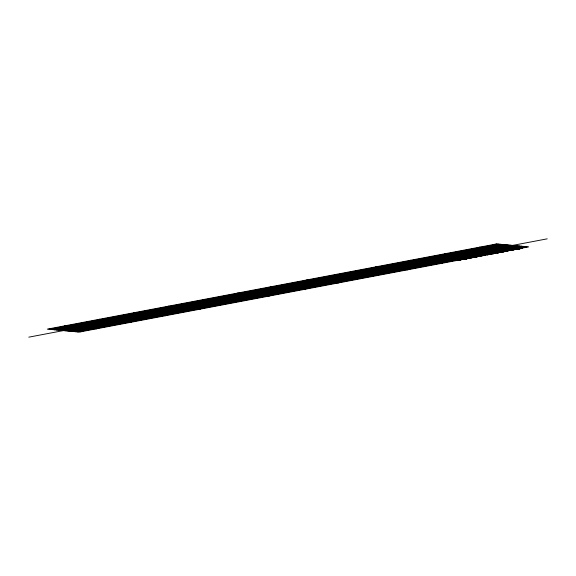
<?xml version="1.0" encoding="UTF-8"?>
<svg xmlns="http://www.w3.org/2000/svg" width="576" height="576" viewBox="0 0 576 576"><rect width="100%" height="100%" fill="white"/><g stroke="black" fill="none" stroke-linecap="round" stroke-linejoin="round"><path stroke-width="0.86" d="M468.806 258.358L465.833 258.869M507.24 251.064L508.342 250.841L505.591 251.33L507.24 251.064L506.722 251.194M519.667 248.76L522.346 248.184L519.804 248.638M517.061 249.264L516.571 249.271L518.616 248.861M467.69 258.566L463.068 259.423L468.828 258.336M522.144 248.285L520.322 248.609L520.69 248.458M492.098 253.915L491.299 254.117M477.475 256.738L477.749 256.694M484.135 255.456L485.532 255.247L484.2 255.427M458.978 260.244L460.987 259.87M486.662 254.916L491.299 254.03L490.637 254.232M465.595 258.919L463.046 259.416L465.66 258.905M460.606 259.92L460.08 260.028M494.698 253.454L493.157 253.771M491.71 254.038L492.048 253.922M520.675 248.566L521.107 248.472L519.883 248.724M491.846 253.966L491.515 254.038M490.536 254.254L490.954 254.131L489.946 254.297M460.332 259.978L461.621 259.661M494.208 253.555L494.575 253.483M497.218 253.001L499.486 252.533L496.656 253.015L500.969 252.252L497.959 252.77M473.263 257.53L475.157 257.184M491.674 254.002L491.234 254.131M476.374 256.939L477.382 256.752L476.582 256.903M483.574 255.571L484.02 255.478L483.48 255.593M488.282 254.65L488.779 254.513M490.766 254.167L490.32 254.311M473.342 257.522L471.607 257.839L471.967 257.774M473.018 257.573L474.869 257.206M460.26 260.006L459.806 260.078M483.617 255.578L482.76 255.744M488.578 254.549L488.902 254.498M490.68 254.182L490.255 254.225M149.76 314.215L238.644 296.654L267.473 290.419L219.967 297.893L223.776 297L310.09 280.303M487.966 254.707L489.298 254.491M429.804 262.109L353.282 277.524L438.71 262.922M488.47 254.614L488.671 254.57M507.247 251.05L505.973 251.338M520.214 248.609L515.455 249.487L518.458 248.89M466.2 258.804L467.654 258.552L466.034 258.905M476.237 256.982L474.934 257.198M505.174 251.41L504.094 251.626L505.404 251.366M511.754 250.15L511.906 250.121M489.334 254.405L488.441 254.664M490.162 254.326L489.42 254.441M153.324 314.546C223.214 300.665 293.638 288.922 363.089 273.046L351.778 274.399M513.691 249.797L511.834 250.15M476.165 256.982L475.776 257.054M482.767 255.73L481.831 255.917M489.571 254.369L490.09 254.268M519.185 248.854L519.71 248.767M49.104 329.299L498.384 244.087M50.89 329.465L500.17 244.253M52.668 329.623L501.948 244.418M54.454 329.789L503.734 244.577M56.232 329.954L505.512 244.742M58.018 330.113L507.298 244.908M59.796 330.278L509.076 245.066M61.582 330.444L510.862 245.232M28.8 337.162L547.2 238.838M65.138 330.768L514.418 245.556M66.924 330.934L516.204 245.722M68.702 331.092L517.982 245.887M70.488 331.258L519.768 246.046M72.266 331.423L521.546 246.211M74.052 331.582L523.332 246.377M75.83 331.747L525.11 246.535M77.616 331.913L526.896 246.701M505.656 251.309L503.107 251.856L505.397 251.438M512.158 250.085L512.525 250.02M518.803 248.81L519.322 248.731M489.19 254.527L489.794 254.326M510.869 250.409L509.486 250.582L509.933 250.625M512.978 250.013L511.913 250.214M513.986 249.804L514.807 249.66M459.266 260.186L456.739 260.64M509.868 250.618L510.991 250.423L510.545 250.38M519.84 248.616L518.976 248.796M493.25 253.735L492.739 253.843L493.697 253.656M505.685 251.316L506.556 251.158M517.219 249.235L515.909 249.451L518.717 248.94M464.263 259.214L465.739 258.955M519.646 248.666L520.409 248.573M471.334 257.911L469.901 258.091L471.161 257.911M518.328 248.976L517.63 249.091M519.185 248.803L520.07 248.573M520.121 248.645L520.949 248.494M487.93 254.758L487.073 254.909M457.783 260.474L456.883 260.633M520.877 248.429L522.173 248.206M481.313 255.989L479.988 256.176L481.255 255.996M494.964 244.26L526.86 247.183M513.806 249.79L512.748 249.991M479.326 247.205L511.394 250.142M495.821 253.174L494.928 253.39M478.375 256.478L477.482 256.702M444.766 253.757L476.834 256.694M410.206 260.316L442.274 263.254M375.646 266.868L407.714 269.806M341.086 273.42L373.154 276.358M306.526 279.979L338.594 282.917M270.18 286.366L305.82 289.634M237.406 293.083L269.474 296.021M202.846 299.642L234.914 302.58M168.286 306.194L200.354 309.132M133.726 312.746L165.794 315.684M99.166 319.306L131.234 322.243M64.606 325.858L96.674 328.795M49.14 328.817L81.036 331.74M518.897 248.854A29.016 0.403 -10.7 0 1 518.191 248.983M502.877 251.863L504.122 251.662L502.898 251.856M496.606 243.929L47.326 329.134L79.394 332.071L528.674 246.866L496.606 243.929M501.833 252.036L500.774 252.23L502.279 252.072L501.833 252.036"/></g></svg>
